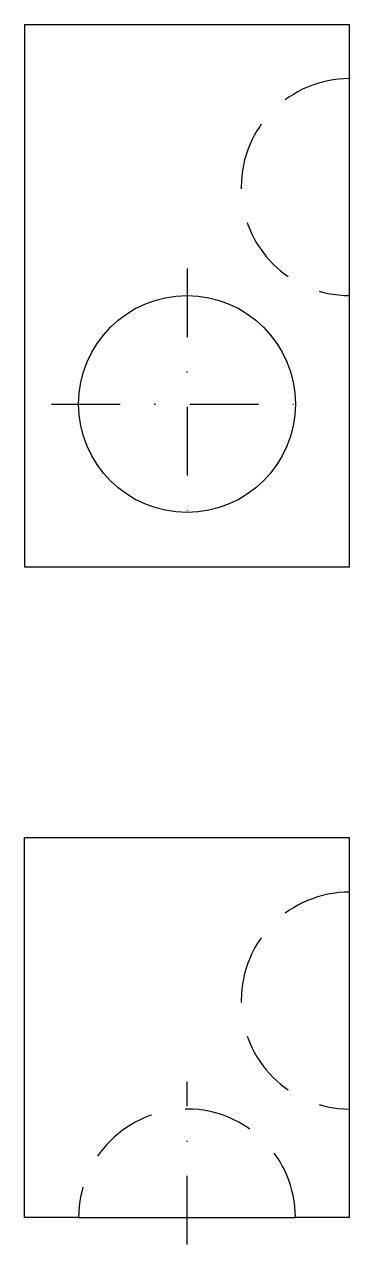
# Model space of a CAD drawing. Header units: millimetres. Extents: x -30 to 30, y -55 to 170.
import ezdxf

# ---------------------------------------------------------------- set-up
doc = ezdxf.new("R2010")
doc.units = ezdxf.units.MM
doc.linetypes.add('DASHDOT', pattern=[25.4, 12.7, -6.35, 0, -6.35])
doc.linetypes.add('DASHED', pattern=[19.05, 12.7, -6.35])
doc.layers.get('0').update_dxf_attribs({"linetype": 'CONTINUOUS', "lineweight": 25, "true_color": 0x000000})

msp = doc.modelspace()

# ---------------------------------------------------------------- linework, layer by layer
for p, q in [((-30, 170), (-30, 70)), ((-30, 170), (30, 170)), ((30, 160), (30, 170)), ((30, 120), (30, 160)), ((30, 70), (30, 120)), ((-30, 70), (30, 70)), ((30, 20), (-30, 20)), ((-30, -50), (-30, 20)), ((30, 10), (30, 20)), ((30, -30), (30, 10)), ((30, -50), (30, -30)), ((-20, -50), (-30, -50)), ((-20, -50), (20, -50)), ((30, -50), (20, -50))]:
    msp.add_line(p, q)
at = {"color": 1, "linetype": 'DASHDOT', "true_color": 0xff0000}
for p, q in [((0, 125), (0, 75)), ((-25, 100), (25, 100)), ((0, -55), (0, -25))]:
    msp.add_line(p, q, dxfattribs=at)
msp.add_circle((0, 100), 20)
at = {"linetype": 'DASHED'}
for centre, start, end in [((30, 140), 90, 270), ((30, -10), 90, 270), ((0, -50), 0, 180)]:
    msp.add_arc(centre, 20, start, end, dxfattribs=at)

doc.saveas('drawing.dxf')
